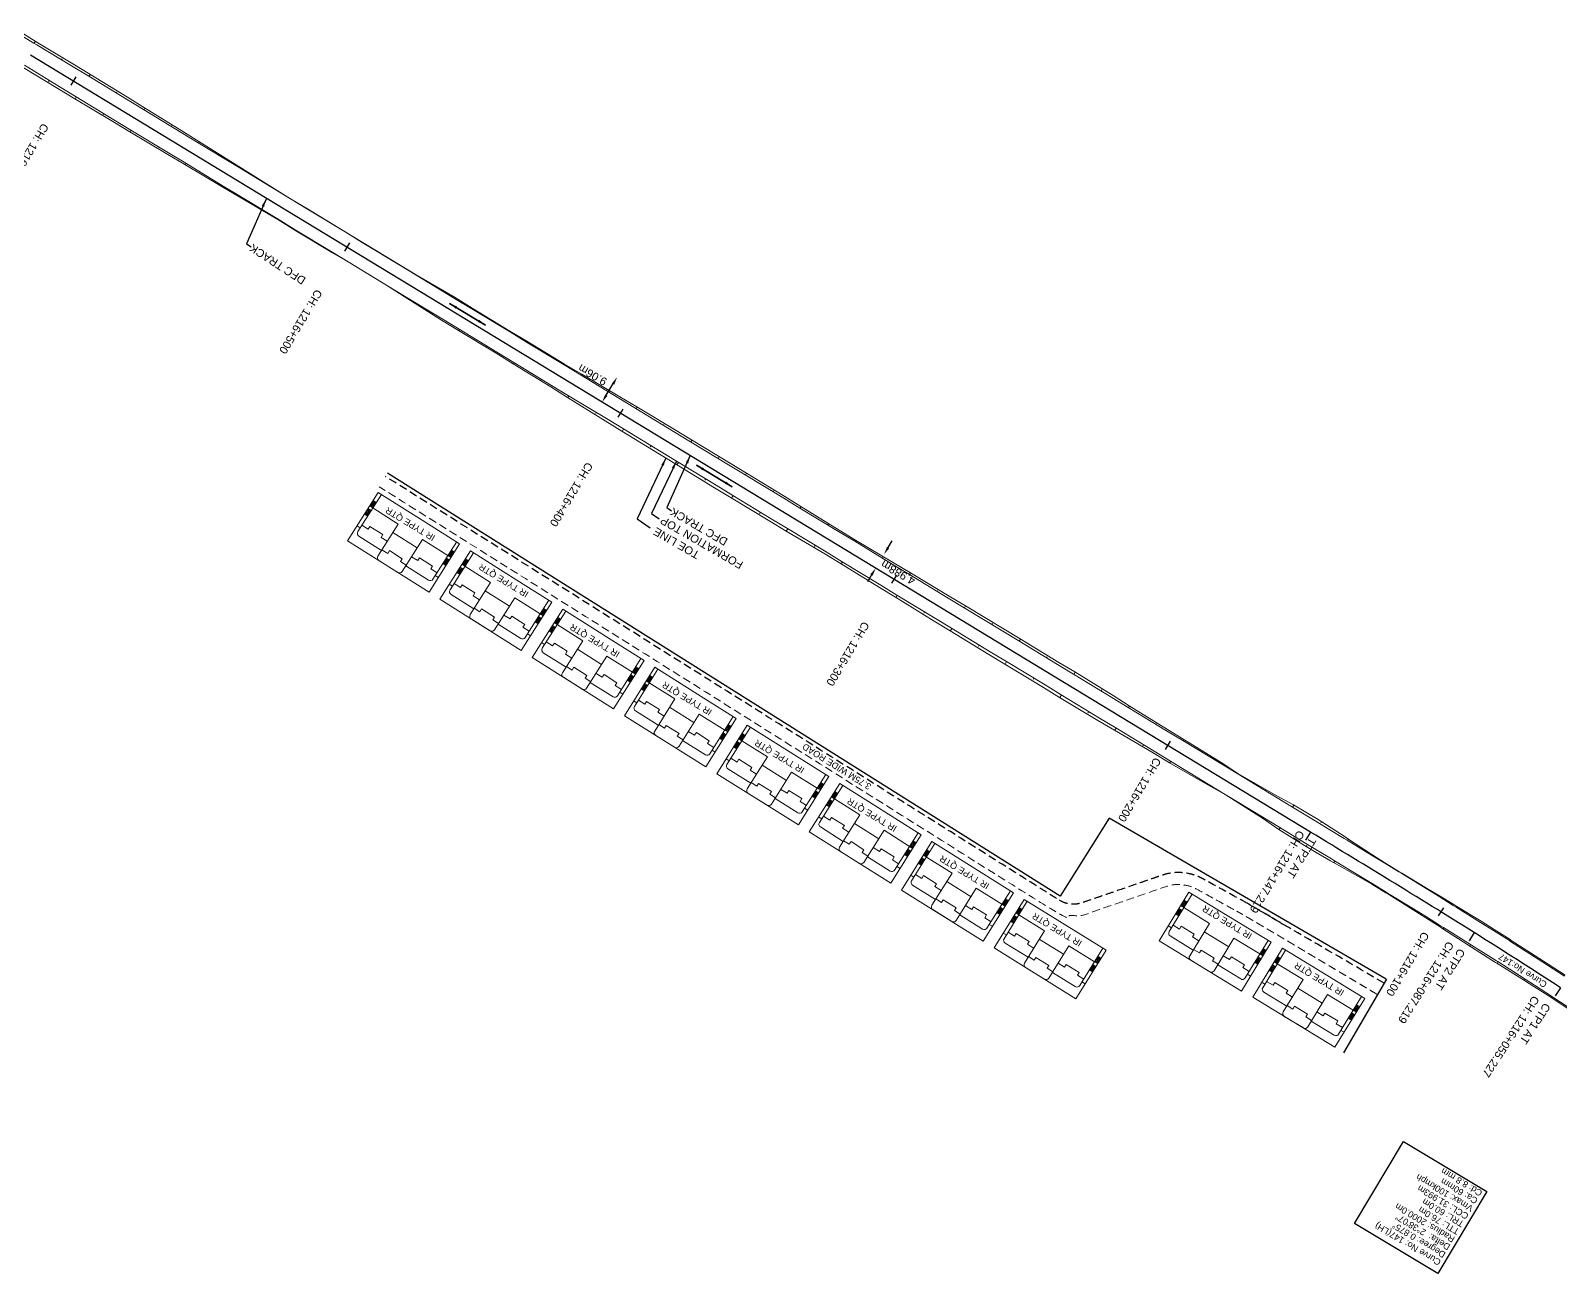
# Model space of a CAD drawing. Header units: metres. Extents: x 618805 to 628804, y 3390925 to 3396999.
# Drawn here: x 623486.1 to 623964.1, y 3393793.1 to 3394181.4 of the extents above; entities that cross this region are included whole.
import ezdxf
from ezdxf.enums import TextEntityAlignment as Align

# ---------------------------------------------------------------- set-up
doc = ezdxf.new("R2010")
doc.units = ezdxf.units.M
doc.header["$MEASUREMENT"] = 0
doc.linetypes.add('DASHED', pattern=[0.75, 0.5, -0.25])
doc.layers.get('Defpoints').update_dxf_attribs({"lineweight": 0})
for name, color, linetype, lineweight in [('A-HATCH 1', 8, 'Continuous', 5), ('C-ALIG-LABL-DG', 1, 'Continuous', 25), ('C-ALIG-LABL-DG-MARK', 1, 'Continuous', 25), ('Proposed Curve_Details', 10, 'Continuous', 0), ('PROPOSED DFCC TOE LINE', 239, 'Continuous', 0), ('PROPOSED DFCC TRACK', 1, 'Continuous', 0), ('PROPOSED FORMATION LINE - PLAN', 187, 'Continuous', 0), ('proposed structure', 1, 'Continuous', 0), ('Text', 7, 'Continuous', 0)]:
    doc.layers.add(name, color=color, linetype=linetype, lineweight=lineweight)
doc.layers.add('Dimension', color=10, linetype='Continuous')
doc.layers.add('PROPOSED ROADS', color=10, linetype='DASHED')
doc.styles.add('ARIAL', font='arial.ttf')
doc.styles.get("Standard").update_dxf_attribs({"font": 'arial.ttf'})
doc.styles.add('Style-Arial', font='arial.ttf')
doc.dimstyles.new('ISO-25', dxfattribs={"dimtxt": 2.5, "dimasz": 2.5, "dimexe": 1.25, "dimexo": 0.625, "dimtad": 1, "dimtxsty": 'Standard', "dimcen": 2.5, "dimadec": 0, "dimazin": 0, "dimtfac": 1, "dimtmove": 0, "dimatfit": 3, "dimfxl": 1, "dimarcsym": 0})
doc.dimstyles.get("Standard").update_dxf_attribs({"dimtxt": 2.5, "dimasz": 2.5, "dimexe": 0.18, "dimexo": 0.0625, "dimgap": 0.09, "dimtad": 0, "dimtih": 1, "dimtoh": 1, "dimdec": 3, "dimzin": 0, "dimdsep": 46, "dimtxsty": 'Standard', "dimcen": 0.09, "dimadec": 0, "dimazin": 0, "dimtfac": 1, "dimtdec": 3, "dimtofl": 0, "dimtmove": 0, "dimatfit": 3, "dimfxl": 1, "dimtolj": 1, "dimtzin": 0, "dimarcsym": 0})

# ---------------------------------------------------------------- blocks, each defined once
blk = doc.blocks.new('*D312')
at = {"layer": 'Defpoints', "color": 0, "transparency": 16777216}
for p in [(623752.71, 3394017.72), (623752.71, 3394017.72), (623750.13, 3394013.45)]:
    blk.add_point(p, dxfattribs=at)
at = {"layer": 'Dimension', "color": 0, "lineweight": -2, "transparency": 16777216}
for p, q in [((623754, 3394019.86), (623755.29, 3394022)), ((623748.84, 3394011.31), (623747.54, 3394009.17))]:
    blk.add_line(p, q, dxfattribs=at)
at = {"layer": 'Dimension', "color": 0, "transparency": 16777216}
for points in [[(623753.64, 3394020.07), (623754.36, 3394019.64), (623752.71, 3394017.72)], [(623748.48, 3394011.52), (623749.19, 3394011.09), (623750.13, 3394013.45)]]:
    blk.add_solid(points, dxfattribs=at)
at = {"layer": 'Dimension', "color": 0, "lineweight": 0, "transparency": 16777216, "insert": (623757.12, 3394012.06), "char_height": 2.5, "attachment_point": 5, "rotation": 150, "style": 'Style-Arial'}
blk.add_mtext('\\A1;4.988m', dxfattribs=at)
blk = doc.blocks.new('TerminatorOpen_0.5')
at = {"color": 0, "linetype": 'ByBlock', "lineweight": -2}
for q in [(-1, 0.25), (-1, 0), (-1, -0.25)]:
    blk.add_line((0, 0), q, dxfattribs=at)
blk = doc.blocks.new('*D313')
at = {"layer": 'Defpoints', "color": 0, "transparency": 16777216}
for p in [(623669.34, 3394073.1), (623669.34, 3394073.1), (623664.65, 3394065.34)]:
    blk.add_point(p, dxfattribs=at)
at = {"layer": 'Dimension', "color": 0, "lineweight": -2, "transparency": 16777216}
blk.add_line((623665.94, 3394067.48), (623668.04, 3394070.96), dxfattribs=at)
at = {"layer": 'Dimension', "color": 0, "transparency": 16777216}
for points in [[(623667.69, 3394071.17), (623668.4, 3394070.74), (623669.34, 3394073.1)], [(623665.58, 3394067.7), (623666.3, 3394067.27), (623664.65, 3394065.34)]]:
    blk.add_solid(points, dxfattribs=at)
at = {"layer": 'Dimension', "color": 0, "lineweight": 0, "transparency": 16777216, "insert": (623661.65, 3394073.82), "char_height": 2.5, "attachment_point": 5, "rotation": 150, "style": 'Style-Arial'}
blk.add_mtext('\\A1;9.06m', dxfattribs=at)
blk = doc.blocks.new('Tick Hor')
blk.add_lwpolyline([(-0.5, 0), (0.5, 0)])
blk = doc.blocks.new('A$C20F04588')
at = {"layer": 'proposed structure', "color": 1, "extrusion": (0.002465, -0.000617163, 0.999997)}
for p, q in [((0, 15.7, -0.3), (9.32, 30.94, -0.31)), ((6.13, 23.52, -0.31), (5.15, 24.12, -0.31)), ((6.26, 23.73, -0.31), (5.28, 24.33, -0.31)), ((6.39, 23.94, -0.31), (5.41, 24.54, -0.31)), ((6.52, 24.16, -0.31), (5.54, 24.76, -0.31)), ((6.65, 24.37, -0.31), (5.67, 24.97, -0.31)), ((6.78, 24.58, -0.31), (5.8, 25.18, -0.31)), ((6.91, 24.8, -0.31), (5.93, 25.4, -0.31)), ((7.04, 25.01, -0.31), (6.06, 25.61, -0.31)), ((7.17, 25.22, -0.31), (6.19, 25.82, -0.31)), ((7.69, 26.08, -0.31), (6.71, 26.68, -0.31)), ((7.82, 26.29, -0.31), (6.84, 26.89, -0.31)), ((7.95, 26.5, -0.31), (6.97, 27.1, -0.31)), ((8.08, 26.72, -0.31), (7.1, 27.32, -0.31)), ((8.21, 26.93, -0.31), (7.23, 27.53, -0.31)), ((8.35, 27.14, -0.31), (7.36, 27.74, -0.31)), ((8.48, 27.36, -0.31), (7.49, 27.96, -0.31)), ((8.61, 27.57, -0.31), (7.63, 28.17, -0.31)), ((8.74, 27.78, -0.31), (7.76, 28.38, -0.31)), ((3.84, 19.77, -0.31), (2.86, 20.37, -0.3))]:
    blk.add_line(p, q, dxfattribs=at)
at = {"layer": 'proposed structure', "color": 1, "extrusion": (-0.001673, 0.001913, 0.999997)}
for p, q in [((3.13, 18.61, -0.37), (10.3, 30.34, -0.38)), ((18.34, 25.43, -0.36), (9.32, 30.94, -0.38)), ((15.73, 21.16, -0.36), (7.69, 26.08, -0.38)), ((35, 15.24, -0.31), (18.34, 25.43, -0.36)), ((6.35, 19.41, -0.37), (4.36, 20.62, -0.37)), ((6.35, 19.41, -0.37), (6.87, 20.28, -0.37)), ((10.94, 17.79, -0.36), (6.87, 20.28, -0.37)), ((15.73, 21.16, -0.36), (9.54, 11.04, -0.35)), ((25.68, 0, -0.3), (0, 15.7, -0.3)), ((0.98, 15.1, -0.37), (0.98, 15.1, -0.37)), ((10.64, 12.84, -0.35), (3.46, 17.24, -0.37)), ((10.94, 17.79, -0.36), (10.41, 16.93, -0.36)), ((12.39, 15.71, -0.35), (10.41, 16.93, -0.36)), ((14.1, 18.51, -0.35), (21.75, 13.83, -0.33)), ((23.37, 16.49, -0.33), (17.18, 6.37, -0.32)), ((31.41, 11.58, -0.31), (23.37, 16.49, -0.33)), ((25.68, 0, -0.3), (35, 15.24, -0.31)), ((26.84, 4.11, -0.3), (34.02, 15.84, -0.31)), ((9.87, 9.67, -0.34), (15.81, 6.03, -0.33)), ((10.77, 13.05, -0.35), (12.56, 11.96, -0.34)), ((13.09, 12.82, -0.34), (12.56, 11.96, -0.34)), ((13.09, 12.82, -0.34), (17.15, 10.34, -0.33)), ((17.15, 10.34, -0.33), (16.62, 9.48, -0.33)), ((22.03, 9.82, -0.32), (20.04, 11.04, -0.33)), ((22.56, 10.69, -0.32), (22.03, 9.82, -0.32)), ((26.62, 8.21, -0.31), (22.56, 10.69, -0.32)), ((30.24, 9.66, -0.31), (31.22, 9.06, -0.31)), ((30.37, 9.87, -0.31), (31.35, 9.27, -0.31)), ((30.5, 10.08, -0.31), (31.48, 9.48, -0.31)), ((30.63, 10.3, -0.31), (31.61, 9.7, -0.31)), ((30.76, 10.51, -0.31), (31.74, 9.91, -0.31)), ((30.89, 10.72, -0.31), (31.87, 10.12, -0.31)), ((31.41, 11.58, -0.31), (32.39, 10.98, -0.31)), ((31.54, 11.79, -0.31), (32.52, 11.19, -0.31)), ((31.67, 12, -0.31), (32.65, 11.4, -0.31)), ((31.8, 12.22, -0.31), (32.78, 11.62, -0.31)), ((31.93, 12.43, -0.31), (32.91, 11.83, -0.31)), ((32.06, 12.64, -0.31), (33.04, 12.04, -0.31)), ((32.19, 12.86, -0.31), (33.17, 12.26, -0.31)), ((32.32, 13.07, -0.31), (33.3, 12.47, -0.31)), ((32.45, 13.28, -0.31), (33.43, 12.68, -0.31)), ((16.62, 9.48, -0.33), (18.41, 8.38, -0.33)), ((25.47, 3.78, -0.31), (18.29, 8.17, -0.33)), ((26.09, 7.34, -0.31), (26.62, 8.21, -0.31)), ((28.08, 6.12, -0.31), (26.09, 7.34, -0.31)), ((27.55, 5.27, -0.31), (28.54, 4.67, -0.3)), ((29.84, 9.02, -0.31), (30.83, 8.42, -0.31)), ((29.97, 9.23, -0.31), (30.96, 8.63, -0.31)), ((30.1, 9.44, -0.31), (31.09, 8.84, -0.31))]:
    blk.add_line(p, q, dxfattribs=at)
for centre, start, end in [((3.98, 18.09, -0.34), 148.5608, 238.5608), ((10.39, 10.52, -0.34), 148.5608, 238.5608), ((16.33, 6.89, -0.34), 238.5608, 328.5608), ((25.99, 4.63, -0.34), 238.5608, 328.5608)]:
    blk.add_arc(centre, 1, start, end, dxfattribs=at)

msp = doc.modelspace()

# ---------------------------------------------------------------- linework, layer by layer
at = {"color": 1, "linetype": 'Continuous'}
msp.add_line((623807.781, 3393910.9945), (623597.5828, 3394043.1662, -0.07), dxfattribs=at)
for points in [[(623823.0744, 3393935.3163), (623807.781, 3393910.9945)], [(623909.6226, 3393885.0468), (623823.0441, 3393935.334)], [(623909.6944, 3393885.0051), (623896.3473, 3393862.0257)]]:
    msp.add_lwpolyline(points, dxfattribs=at)
at = {"layer": 'A-HATCH 1', "color": 1, "lineweight": 25, "ltscale": 2}
msp.add_lwpolyline([(623925.8142, 3393793.0737), (623899.7205, 3393808.6758), (623915.0319, 3393834.2831), (623941.1255, 3393818.681)], close=True, dxfattribs=at)
at = {"layer": 'C-ALIG-LABL-DG-MARK', "color": 1, "linetype": 'Continuous', "lineweight": 25}
for p, q in [((623885.9911, 3393930.9672), (623884.4342, 3393928.4027)), ((623885.9911, 3393930.9672), (623884.4342, 3393928.4027)), ((623937.1226, 3393899.5745), (623935.5274, 3393897.0337)), ((623937.1226, 3393899.5745), (623935.5274, 3393897.0337)), ((623964.0808, 3393882.3477), (623962.4452, 3393879.8327)), ((623964.0808, 3393882.3477), (623962.4452, 3393879.8327))]:
    msp.add_line(p, q, dxfattribs=at)
at = {"layer": 'PROPOSED DFCC TOE LINE', "lineweight": 0, "flags": 128}
for points in [[(623482.1888, 3394181.4045), (623487.4848, 3394178.1056), (623488.3653, 3394177.5571), (623499.2632, 3394170.9893), (623504.6077, 3394167.7708), (623516.3505, 3394160.5899), (623521.6555, 3394157.3122), (623533.35, 3394150.0518), (623538.6232, 3394146.7217), (623550.3088, 3394139.4464), (623555.6084, 3394136.1601), (623567.2857, 3394128.8709), (623572.6318, 3394125.6614), (623584.3602, 3394118.4853), (623589.7098, 3394115.2526), (623601.4975, 3394108.1574), (623606.8381, 3394104.9267), (623618.7098, 3394097.9697), (623624.0283, 3394094.7026), (623635.7722, 3394087.5328), (623641.1295, 3394084.3321), (623652.9098, 3394077.2222), (623658.2951, 3394074.0676), (623670.1279, 3394067.0125), (623675.4783, 3394063.8321), (623687.2819, 3394056.7285), (623692.6017, 3394053.4981), (623704.4743, 3394046.3009), (623709.7069, 3394043.134), (623721.7091, 3394035.8127), (623726.7811, 3394032.7189), (623738.7439, 3394025.3104), (623743.808, 3394022.2259), (623755.9129, 3394014.9474), (623760.9616, 3394011.9416), (623773.1103, 3394004.7082), (623778.1413, 3394001.7003), (623790.2462, 3393994.3983), (623795.2528, 3393991.3468), (623807.3488, 3393984.0064), (623812.3672, 3393980.998), (623824.321, 3393973.6605), (623829.3676, 3393970.4612), (623841.2723, 3393963.0296), (623846.367, 3393959.9231), (623858.1199, 3393952.6773), (623863.3039, 3393949.2818), (623875.2719, 3393942.3891), (623880.7312, 3393939.4485), (623888.4012, 3393934.9372), (623892.4455, 3393932.2912), (623896.7751, 3393929.4573), (623897.6983, 3393928.8527), (623905.1472, 3393923.9687), (623909.2284, 3393921.3371), (623913.637, 3393918.6681), (623914.5807, 3393918.0959), (623922.191, 3393913.4664), (623926.2848, 3393911.0023), (623930.768, 3393908.2947), (623931.7128, 3393907.7225), (623939.3279, 3393903.0872), (623943.3863, 3393900.5506), (623948.3472, 3393897.3559), (623948.7161, 3393897.1175), (623957.3431, 3393891.5881), (623960.2868, 3393889.7042), (623965.5845, 3393886.296)], [(623970.1646, 3393873.3953), (623961.8204, 3393878.872), (623961.0726, 3393879.3514), (623955.785, 3393882.7275), (623952.8469, 3393884.5931), (623944.2117, 3393890.0304), (623943.8407, 3393890.262), (623938.869, 3393893.3933), (623934.8663, 3393895.9806), (623927.3919, 3393900.7767), (623926.4641, 3393901.369), (623922.0602, 3393904.1728), (623918.036, 3393906.724), (623910.4964, 3393911.429), (623909.5597, 3393912.0084), (623905.1826, 3393914.7114), (623900.9721, 3393917.1172), (623893.2163, 3393921.4784), (623892.2548, 3393922.0184), (623887.7447, 3393924.5497), (623883.625, 3393927.0698), (623876.0825, 3393931.7911), (623870.9517, 3393935.2728), (623859.286, 3393942.6636), (623853.8824, 3393945.6971), (623841.9566, 3393952.6583), (623836.854, 3393955.7517), (623824.7476, 3393962.8512), (623819.5758, 3393965.8441), (623807.5471, 3393973.0583), (623802.5619, 3393976.1215), (623790.4537, 3393983.4417), (623785.4361, 3393986.4752), (623773.3472, 3393993.8035), (623768.3563, 3393996.8774), (623756.3352, 3394004.3211), (623751.3397, 3394007.4145), (623739.3064, 3394014.8109), (623734.233, 3394017.8802), (623722.1148, 3394025.0326), (623717.0229, 3394028.0937), (623704.9901, 3394035.3646), (623699.7733, 3394038.5574), (623687.9175, 3394045.7821), (623682.5971, 3394049.0117), (623670.8457, 3394056.2012), (623665.5661, 3394059.4984), (623653.8657, 3394066.7715), (623648.5985, 3394070.1206), (623636.8688, 3394077.3138), (623631.5602, 3394080.5949), (623619.786, 3394087.7148), (623614.4488, 3394090.9509), (623602.8224, 3394098.3119), (623597.538, 3394101.6354), (623585.8, 3394108.8124), (623580.4301, 3394112.0117), (623568.6397, 3394119.0855), (623563.3257, 3394122.3479), (623551.4719, 3394129.3464), (623546.1105, 3394132.531), (623534.2758, 3394139.5607), (623528.8975, 3394142.7176), (623517.0578, 3394149.7389), (623511.717, 3394152.9577), (623499.9282, 3394160.0626), (623494.599, 3394163.3064), (623483.6853, 3394169.8482)]]:
    msp.add_lwpolyline(points, dxfattribs=at)
at = {"layer": 'PROPOSED DFCC TOE LINE', "linetype": 'Continuous', "lineweight": 0, "flags": 128}
for points in [[(623487.2036, 3394177.454), (623487.5678, 3394178.0539)], [(623487.2037, 3394177.4539), (623487.5679, 3394178.0538)], [(623495.7518, 3394172.2644), (623495.9387, 3394172.5723)], [(623495.7518, 3394172.2644), (623495.9387, 3394172.5723)], [(623504.2999, 3394167.075), (623504.6913, 3394167.7196)], [(623491.8597, 3394165.8534), (623491.6583, 3394165.5216)], [(623500.4078, 3394160.6639), (623500.0121, 3394160.0121)], [(623512.848, 3394161.8855), (623513.0353, 3394162.1941)], [(623508.9559, 3394155.4745), (623508.7664, 3394155.1623)], [(623521.396, 3394156.6961), (623521.7387, 3394157.2605)], [(623517.504, 3394150.285), (623517.1421, 3394149.6889)], [(623529.9441, 3394151.5066), (623530.0895, 3394151.7462)], [(623526.052, 3394145.0956), (623525.8979, 3394144.8417)], [(623538.4922, 3394146.3172), (623538.7063, 3394146.6699)], [(623534.6001, 3394139.9061), (623534.36, 3394139.5106)], [(623547.0403, 3394141.1277), (623547.1182, 3394141.256)], [(623543.1482, 3394134.7166), (623543.0531, 3394134.5601)], [(623555.5883, 3394135.9383), (623555.6915, 3394136.1082)], [(623551.6963, 3394129.5272), (623551.5562, 3394129.2966)], [(623564.1558, 3394130.7807), (623564.1751, 3394130.8126)], [(623560.2443, 3394124.3377), (623560.2062, 3394124.275)], [(623572.6845, 3394125.5593), (623572.7154, 3394125.6103)], [(623581.239, 3394120.3805), (623581.2454, 3394120.3911)], [(623568.7924, 3394119.1483), (623568.7237, 3394119.0351)], [(623589.7806, 3394115.1804), (623589.7938, 3394115.2021)], [(623577.3405, 3394113.9588), (623577.3197, 3394113.9246)], [(623598.3287, 3394109.991), (623598.3451, 3394110.018)], [(623585.8886, 3394108.7694), (623585.8836, 3394108.7613)], [(623594.4259, 3394103.5623), (623594.4153, 3394103.5447)], [(623606.8768, 3394104.8015), (623606.9227, 3394104.8771)], [(623602.9847, 3394098.3905), (623602.9051, 3394098.2594)], [(623615.4249, 3394099.6121), (623615.4881, 3394099.7163)], [(623611.5328, 3394093.201), (623611.4442, 3394093.0551)], [(623623.9729, 3394094.4226), (623624.1119, 3394094.6516)], [(623620.0808, 3394088.0116), (623619.8699, 3394087.6641)], [(623632.521, 3394089.2332), (623632.584, 3394089.337)], [(623628.6289, 3394082.8221), (623628.528, 3394082.6558)], [(623641.0691, 3394084.0437), (623641.2134, 3394084.2814)], [(623637.177, 3394077.6327), (623636.9524, 3394077.2626)], [(623649.6172, 3394078.8543), (623649.6961, 3394078.9842)], [(623645.7251, 3394072.4432), (623645.6011, 3394072.239)], [(623658.1652, 3394073.6648), (623658.3793, 3394074.0174)], [(623654.2731, 3394067.2538), (623653.949, 3394066.7198)], [(623666.7133, 3394068.4754), (623666.841, 3394068.6857)], [(623675.2614, 3394063.2859), (623675.5623, 3394063.7815)], [(623662.8212, 3394062.0643), (623662.6318, 3394061.7522)], [(623683.8095, 3394058.0965), (623683.9699, 3394058.3608)], [(623671.3693, 3394056.8749), (623670.9293, 3394056.1501)], [(623692.3575, 3394052.907), (623692.6855, 3394053.4473)], [(623679.9174, 3394051.6854), (623679.6885, 3394051.3083)], [(623700.9056, 3394047.7176), (623701.0713, 3394047.9905)], [(623688.4654, 3394046.496), (623688.0011, 3394045.7311)], [(623709.4537, 3394042.5281), (623709.7905, 3394043.0829)], [(623697.0135, 3394041.3065), (623696.777, 3394040.9169)], [(623705.5616, 3394036.117), (623705.074, 3394035.3139)], [(623718.0018, 3394037.3387), (623718.1647, 3394037.607)], [(623714.1097, 3394030.9276), (623713.8713, 3394030.5349)], [(623726.5498, 3394032.1492), (623726.8644, 3394032.6673)], [(623722.6577, 3394025.7381), (623722.1992, 3394024.9828)], [(623735.0979, 3394026.9597), (623735.2322, 3394027.1809)], [(623731.2058, 3394020.5487), (623731.0088, 3394020.2241)], [(623743.646, 3394021.7703), (623743.8919, 3394022.1754)], [(623739.7539, 3394015.3592), (623739.3898, 3394014.7596)], [(623752.1941, 3394016.5808), (623752.3281, 3394016.8016)], [(623748.302, 3394010.1698), (623748.1057, 3394009.8464)], [(623760.7421, 3394011.3914), (623761.0457, 3394011.8915)], [(623756.85, 3394004.9803), (623756.4185, 3394004.2695)], [(623769.2902, 3394006.2019), (623769.4643, 3394006.4887)], [(623777.8383, 3394001.0125), (623778.2251, 3394001.6497)], [(623765.3981, 3393999.7909), (623765.1595, 3393999.3978)], [(623786.3864, 3393995.823), (623786.5871, 3393996.1537)], [(623773.9462, 3393994.6014), (623773.431, 3393993.7527)], [(623794.9344, 3393990.6336), (623795.3365, 3393991.2959)], [(623782.4943, 3393989.412), (623782.2383, 3393988.9904)], [(623803.4825, 3393985.4441), (623803.684, 3393985.7761)], [(623791.0423, 3393984.2225), (623790.5375, 3393983.391)], [(623812.0306, 3393980.2547), (623812.4507, 3393980.9467)], [(623799.5904, 3393979.0331), (623799.3428, 3393978.6252)], [(623808.1385, 3393973.8436), (623807.6311, 3393973.0079)], [(623820.5787, 3393975.0652), (623820.776, 3393975.3903)], [(623816.6866, 3393968.6542), (623816.4468, 3393968.2593)], [(623829.1267, 3393969.8758), (623829.4507, 3393970.4094)], [(623825.2346, 3393963.4647), (623824.8321, 3393962.8016)], [(623837.6748, 3393964.6863), (623837.8045, 3393964.8999)], [(623833.7827, 3393958.2753), (623833.621, 3393958.0088)], [(623846.2229, 3393959.4969), (623846.4504, 3393959.8717)], [(623842.3308, 3393953.0858), (623842.0412, 3393952.6089)], [(623854.771, 3393954.3074), (623854.8669, 3393954.4655)], [(623850.8789, 3393947.8964), (623850.7789, 3393947.7317)], [(623863.319, 3393949.118), (623863.3888, 3393949.2329)], [(623859.4269, 3393942.7069), (623859.3688, 3393942.6111)], [(623871.9619, 3393944.0847), (623872.0567, 3393944.2408)], [(623880.4152, 3393938.739), (623880.8157, 3393939.3988)], [(623880.4152, 3393938.739), (623880.8157, 3393939.3988)], [(623867.8964, 3393937.3879), (623867.8177, 3393937.2584)], [(623889.1848, 3393933.9145), (623889.4064, 3393934.2795)], [(623889.1857, 3393933.914), (623889.4074, 3393934.2789)], [(623876.5231, 3393932.328), (623876.1656, 3393931.7391)], [(623897.5111, 3393928.3579), (623897.7794, 3393928.7996)], [(623897.5139, 3393928.3562), (623897.7825, 3393928.7975)], [(623884.8597, 3393926.7912), (623884.6486, 3393926.4437)], [(623893.616, 3393921.9487), (623893.3011, 3393921.4308)], [(623906.1053, 3393923.238), (623906.1547, 3393923.3191)], [(623906.1112, 3393923.2343), (623906.1607, 3393923.3153)], [(623902.0836, 3393916.637), (623902.0136, 3393916.5221)], [(623914.5949, 3393917.9394), (623914.6608, 3393918.0472)], [(623914.6035, 3393917.9341), (623914.6697, 3393918.0417)], [(623910.6797, 3393911.5424), (623910.5787, 3393911.3776)], [(623923.1694, 3393912.7733), (623923.2162, 3393912.8494)], [(623923.1799, 3393912.7668), (623923.227, 3393912.8428)], [(623919.1187, 3393906.1969), (623919.0481, 3393906.0824)], [(623931.6346, 3393907.4257), (623931.7894, 3393907.6758)], [(623931.6485, 3393907.417), (623931.8046, 3393907.6666)], [(623927.6789, 3393901.0537), (623927.4738, 3393900.7241)], [(623940.2333, 3393902.2846), (623940.3397, 3393902.4548)], [(623940.2502, 3393902.274), (623940.3574, 3393902.4437)], [(623936.0071, 3393895.5456), (623935.8719, 3393895.3306)], [(623948.5961, 3393896.7618), (623948.7908, 3393897.0697)], [(623948.6112, 3393896.7521), (623948.8074, 3393897.059)], [(623944.5798, 3393890.4278), (623944.2942, 3393889.9785)], [(623957.1318, 3393891.5147), (623957.2265, 3393891.6628)], [(623957.1477, 3393891.5045), (623957.2431, 3393891.6522)], [(623952.8649, 3393884.8564), (623952.7393, 3393884.6609)], [(623961.3738, 3393879.6346), (623961.1554, 3393879.2984)]]:
    msp.add_lwpolyline(points, dxfattribs=at)
at = {"layer": 'PROPOSED DFCC TRACK', "color": 12, "linetype": 'Continuous', "lineweight": 30}
msp.add_line((623885.991, 3393930.9671), (623486.0606, 3394173.7609), dxfattribs=at)
at = {"layer": 'PROPOSED DFCC TRACK', "color": 12, "linetype": 'Continuous', "lineweight": 30, "flags": 128}
msp.add_lwpolyline([(623937.1226, 3393899.5745), (623935.4829, 3393900.6029), (623933.8422, 3393901.6297), (623932.2006, 3393902.655), (623930.5581, 3393903.6788), (623928.9148, 3393904.7013), (623927.2706, 3393905.7225), (623925.6256, 3393906.7424), (623923.9799, 3393907.761), (623922.3334, 3393908.7785), (623920.6862, 3393909.7948), (623919.0384, 3393910.8101), (623917.3899, 3393911.8243), (623915.7409, 3393912.8375), (623914.0912, 3393913.8498), (623912.441, 3393914.8613), (623910.7904, 3393915.8719), (623909.1392, 3393916.8817), (623907.4876, 3393917.8909), (623905.8356, 3393918.8993), (623904.1832, 3393919.9071), (623902.5305, 3393920.9144), (623900.8774, 3393921.9211), (623899.2241, 3393922.9274), (623897.5705, 3393923.9333), (623895.9167, 3393924.9388), (623894.2627, 3393925.944), (623892.6086, 3393926.9489), (623890.9543, 3393927.9537), (623889.3, 3393928.9583), (623887.6455, 3393929.9627), (623885.9911, 3393930.9672)], dxfattribs=at)
msp.add_lwpolyline([(623964.0808, 3393882.3477, 0.00399911), (623937.1226, 3393899.5745)], format="xyb", dxfattribs=at)
at = {"layer": 'PROPOSED FORMATION LINE - PLAN', "lineweight": 0, "flags": 128}
for points in [[(623965.3775, 3393885.9774), (623960.0907, 3393889.4005), (623957.1531, 3393891.2924), (623948.5207, 3393896.81), (623948.1501, 3393897.0455), (623943.1659, 3393900.2015), (623939.1165, 3393902.7505), (623931.5579, 3393907.4736), (623930.6201, 3393908.0567), (623926.1696, 3393910.816), (623922.1044, 3393913.3258), (623914.5149, 3393917.9885), (623913.5738, 3393918.5649), (623909.177, 3393921.2531), (623905.0328, 3393923.7809), (623897.4282, 3393928.4084), (623896.4858, 3393928.9811), (623892.0658, 3393931.6659), (623887.9371, 3393934.1726), (623880.3314, 3393938.7899), (623875.0379, 3393942.0036), (623863.2353, 3393949.1688), (623857.9412, 3393952.3828), (623846.1391, 3393959.5477), (623841.0384, 3393962.6443), (623829.043, 3393969.9266), (623823.9363, 3393973.0268), (623811.9468, 3393980.3055), (623806.9454, 3393983.3419), (623794.8507, 3393990.6844), (623789.8387, 3393993.7271), (623777.7545, 3394001.0633), (623772.7441, 3394004.1051), (623760.6584, 3394011.4422), (623755.636, 3394014.4913), (623743.5622, 3394021.8211), (623738.4936, 3394024.8982), (623726.4661, 3394032.2), (623721.3876, 3394035.2832), (623709.3699, 3394042.5789), (623704.1417, 3394045.753), (623692.2738, 3394052.9579), (623686.9536, 3394056.1877), (623675.1776, 3394063.3368), (623669.8572, 3394066.5667), (623658.0815, 3394073.7157), (623652.7471, 3394076.9541), (623640.9853, 3394084.0946), (623635.6509, 3394087.333), (623623.8892, 3394094.4735), (623618.5537, 3394097.7126), (623606.793, 3394104.8524), (623601.4575, 3394108.0915), (623589.6969, 3394115.2313), (623584.3539, 3394118.475), (623572.6007, 3394125.6102), (623567.2706, 3394128.846), (623555.5046, 3394135.9891), (623550.1744, 3394139.225), (623538.4084, 3394146.368), (623533.0781, 3394149.604), (623521.3123, 3394156.7469), (623515.982, 3394159.9829), (623504.2161, 3394167.1258), (623498.8832, 3394170.3634), (623488.0067, 3394176.9664), (623487.12, 3394177.5047), (623481.7868, 3394180.7423)], [(623970.3921, 3393873.7417), (623962.0363, 3393879.204), (623961.2914, 3393879.6882), (623956.0244, 3393883.0985), (623953.0977, 3393884.9833), (623944.4976, 3393890.4803), (623944.1284, 3393890.7149), (623939.163, 3393893.8591), (623935.1287, 3393896.3986), (623927.5963, 3393901.1053), (623926.6615, 3393901.6865), (623922.2241, 3393904.4377), (623918.1696, 3393906.9409), (623910.597, 3393911.5932), (623909.6577, 3393912.1685), (623905.2684, 3393914.852), (623901.13, 3393917.3764), (623893.5329, 3393921.9993), (623892.591, 3393922.5717), (623888.1731, 3393925.2552), (623884.045, 3393927.7615), (623876.4393, 3393932.3788), (623871.1458, 3393935.5925), (623859.3432, 3393942.7577), (623854.0491, 3393945.9717), (623842.247, 3393953.1366), (623837.1463, 3393956.2332), (623825.1509, 3393963.5156), (623820.0442, 3393966.6158), (623808.0547, 3393973.8945), (623803.0533, 3393976.9308), (623790.9586, 3393984.2734), (623785.9466, 3393987.3161), (623773.8624, 3393994.6523), (623768.852, 3393997.694), (623756.7663, 3394005.0312), (623751.7439, 3394008.0802), (623739.6701, 3394015.4101), (623734.6015, 3394018.4872), (623722.574, 3394025.789), (623717.4955, 3394028.8721), (623705.4778, 3394036.1679), (623700.2496, 3394039.3419), (623688.3817, 3394046.5468), (623683.0615, 3394049.7767), (623671.2855, 3394056.9257), (623665.9652, 3394060.1557), (623654.1894, 3394067.3046), (623648.855, 3394070.5431), (623637.0932, 3394077.6835), (623631.7588, 3394080.922), (623619.9971, 3394088.0624), (623614.6616, 3394091.3015), (623602.901, 3394098.4413), (623597.5654, 3394101.6805), (623585.8048, 3394108.8202), (623580.4618, 3394112.0639), (623568.7087, 3394119.1991), (623563.3786, 3394122.435), (623551.6125, 3394129.578), (623546.2823, 3394132.8139), (623534.5164, 3394139.9569), (623529.1861, 3394143.1929), (623517.4202, 3394150.3359), (623512.0899, 3394153.5718), (623500.3241, 3394160.7148), (623494.9912, 3394163.9523), (623484.1146, 3394170.5554)]]:
    msp.add_lwpolyline(points, dxfattribs=at)
at = {"layer": 'PROPOSED ROADS', "color": 1, "linetype": 'DASHED', "ltscale": 5}
msp.add_arc((623864.3644, 3393905.4727), 3.75, 59.48587, 61.167888, dxfattribs=at)
msp.add_arc((623864.3644, 3393905.4727), 3.75, 59.48587, 61.167888, dxfattribs=at)
msp.add_arc((623864.3644, 3393905.4727), 3.75, 59.48587, 61.167888, dxfattribs=at)
at = {"layer": 'PROPOSED ROADS', "color": 1, "linetype": 'DASHED', "lineweight": 13, "ltscale": 5}
msp.add_rational_spline([(623906.7319, 3393880.3155), (623891.7119, 3393889.2613), (623876.692, 3393898.2071), (623870.5282, 3393901.8399), (623864.3644, 3393905.4727), (623857.4445, 3393909.282), (623850.5245, 3393913.0914), (623845.8669, 3393915.6553), (623840.8387, 3393913.9279), (623828.3182, 3393909.6265), (623815.7978, 3393905.3251), (623810.3698, 3393903.4603), (623805.5112, 3393906.5154), (623700.2471, 3393972.705), (623594.983, 3394038.8946)], [1, 1, 1, 1, 1, 1, 1, 0.914281485096, 1, 1, 1, 0.90212789745, 1, 1, 1], degree=2, knots=[0, 0, 0, 1, 1, 2, 2, 3, 3, 3.83413147, 3.83413147, 4.83413147, 4.83413147, 5.72637188, 5.72637188, 6.72637188, 6.72637188, 6.72637188], dxfattribs=at)
at = {"layer": 'PROPOSED ROADS', "color": 1, "linetype": 'DASHED', "ltscale": 5}
for points, knots in [([(623866.1728, 3393908.7578), (623864.7726, 3393909.5287), (623863.3723, 3393910.2995), (623859.1715, 3393912.612), (623856.3709, 3393914.1537), (623853.2731, 3393915.8589), (623852.9759, 3393916.0225), (623852.5156, 3393916.2759), (623852.3525, 3393916.3669), (623852.0342, 3393916.5379), (623851.8731, 3393916.621), (623851.3837, 3393916.8626), (623851.0498, 3393917.0134), (623850.0277, 3393917.4322), (623849.3193, 3393917.6664), (623847.3114, 3393918.1734), (623845.9749, 3393918.3363), (623843.3187, 3393918.321), (623842.0002, 3393918.143), (623840.4006, 3393917.7243), (623840.0565, 3393917.6214), (623839.6972, 3393917.5006), (623839.6758, 3393917.4934), (623839.6116, 3393917.4715), (623839.5315, 3393917.4439), (623839.3837, 3393917.3931), (623839.3098, 3393917.3678), (623839.0882, 3393917.2916), (623838.9404, 3393917.2408), (623838.497, 3393917.0885), (623838.2015, 3393916.987), (623837.3148, 3393916.6824), (623836.7236, 3393916.4793), (623834.9502, 3393915.87), (623833.768, 3393915.4639), (623830.2212, 3393914.2454), (623827.8566, 3393913.433), (623824.2487, 3393912.1935), (623823.0052, 3393911.7663), (623821.1049, 3393911.1135), (623820.448, 3393910.8878), (623818.4774, 3393910.2108), (623817.1636, 3393909.7595), (623815.6052, 3393909.2241), (623815.3606, 3393909.14), (623814.9697, 3393909.0057), (623814.8234, 3393908.9555), (623814.6495, 3393908.8957), (623814.622, 3393908.8863), (623814.5748, 3393908.8701), (623814.5721, 3393908.8691), (623814.5542, 3393908.863), (623814.5423, 3393908.859), (623814.5064, 3393908.8469), (623814.4824, 3393908.8389), (623814.4102, 3393908.8154), (623814.3619, 3393908.8001), (623814.2161, 3393908.7555), (623814.1181, 3393908.7275), (623813.8213, 3393908.6485), (623813.6201, 3393908.6029), (623813.0086, 3393908.4885), (623812.5905, 3393908.4423), (623811.3525, 3393908.4017), (623810.5234, 3393908.4986), (623808.9474, 3393908.9269), (623808.2018, 3393909.2575), (623807.5339, 3393909.6733), (623807.5297, 3393909.676), (623807.5219, 3393909.6809), (623807.5182, 3393909.6831), (623807.5133, 3393909.6862), (623807.512, 3393909.6871), (623807.5097, 3393909.6885), (623807.5087, 3393909.6891), (623807.5072, 3393909.6901), (623807.487, 3393909.7027), (623807.4532, 3393909.724), (623807.4363, 3393909.7346), (623807.3856, 3393909.7665), (623807.3518, 3393909.7878), (623807.2504, 3393909.8515), (623807.1828, 3393909.894), (623806.9801, 3393910.0215), (623806.8449, 3393910.1065), (623806.4393, 3393910.3616), (623806.1689, 3393910.5316), (623805.3577, 3393911.0417), (623804.8169, 3393911.3817), (623803.1946, 3393912.4018), (623802.113, 3393913.0819), (623798.8683, 3393915.1222), (623796.7052, 3393916.4823), (623790.2158, 3393920.5628), (623785.8896, 3393923.2831), (623772.9108, 3393931.4441), (623764.2583, 3393936.8848), (623738.3008, 3393953.2068), (623720.9958, 3393964.0881), (623669.0807, 3393996.732), (623634.4707, 3394018.4947), (623598.9002, 3394040.8613), (623597.9397, 3394041.4652), (623596.9792, 3394042.0692)], [2, 2, 2, 2, 2.30353045, 2.30353045, 2.91059134, 2.91059134, 2.97501559, 2.97501559, 3.01037358, 3.01037358, 3.04573157, 3.04573157, 3.11644754, 3.11644754, 3.25787948, 3.25787948, 3.50770846, 3.50770846, 3.75753743, 3.75753743, 3.8273476, 3.8273476, 3.83177386, 3.83177386, 3.84062638, 3.84062638, 3.84947891, 3.84947891, 3.86718395, 3.86718395, 3.90259403, 3.90259403, 3.97341421, 3.97341421, 4.11505455, 4.11505455, 4.39833524, 4.39833524, 4.54730441, 4.54730441, 4.62600128, 4.62600128, 4.78339502, 4.78339502, 4.81270341, 4.81270341, 4.830229, 4.830229, 4.83353106, 4.83353106, 4.83588045, 4.83588045, 4.84062069, 4.84062069, 4.85010115, 4.85010115, 4.86906208, 4.86906208, 4.90698394, 4.90698394, 4.98282766, 4.98282766, 5.1345151, 5.1345151, 5.42816405, 5.42816405, 5.72181301, 5.72181301, 5.72368486, 5.72368486, 5.72529722, 5.72529722, 5.72587433, 5.72587433, 5.72630772, 5.72630772, 5.72654854, 5.72654854, 5.72678935, 5.72678935, 5.72727098, 5.72727098, 5.72823424, 5.72823424, 5.73016076, 5.73016076, 5.73401379, 5.73401379, 5.74171987, 5.74171987, 5.75713201, 5.75713201, 5.7879563, 5.7879563, 5.84960487, 5.84960487, 5.97290202, 5.97290202, 6.21949631, 6.21949631, 6.71268489, 6.71268489, 6.72637188, 6.72637188, 6.72637188, 6.72637188]), ([(623866.1728, 3393908.7578), (623864.7726, 3393909.5287), (623863.3723, 3393910.2995), (623859.1715, 3393912.612), (623856.3709, 3393914.1537), (623853.2731, 3393915.8589), (623852.9759, 3393916.0225), (623852.5156, 3393916.2759), (623852.3525, 3393916.3669), (623852.0342, 3393916.5379), (623851.8731, 3393916.621), (623851.3837, 3393916.8626), (623851.0498, 3393917.0134), (623850.0277, 3393917.4322), (623849.3193, 3393917.6664), (623847.3114, 3393918.1734), (623845.9749, 3393918.3363), (623843.3187, 3393918.321), (623842.0002, 3393918.143), (623840.4006, 3393917.7243), (623840.0565, 3393917.6214), (623839.6972, 3393917.5006), (623839.6758, 3393917.4934), (623839.6116, 3393917.4715), (623839.5315, 3393917.4439), (623839.3837, 3393917.3931), (623839.3098, 3393917.3678), (623839.0882, 3393917.2916), (623838.9404, 3393917.2408), (623838.497, 3393917.0885), (623838.2015, 3393916.987), (623837.3148, 3393916.6824), (623836.7236, 3393916.4793), (623834.9502, 3393915.87), (623833.768, 3393915.4639), (623830.2212, 3393914.2454), (623827.8566, 3393913.433), (623824.2487, 3393912.1935), (623823.0052, 3393911.7663), (623821.1049, 3393911.1135), (623820.448, 3393910.8878), (623818.4774, 3393910.2108), (623817.1636, 3393909.7595), (623815.6052, 3393909.2241), (623815.3606, 3393909.14), (623814.9697, 3393909.0057), (623814.8234, 3393908.9555), (623814.6495, 3393908.8957), (623814.622, 3393908.8863), (623814.5748, 3393908.8701), (623814.5721, 3393908.8691), (623814.5542, 3393908.863), (623814.5423, 3393908.859), (623814.5064, 3393908.8469), (623814.4824, 3393908.8389), (623814.4102, 3393908.8154), (623814.3619, 3393908.8001), (623814.2161, 3393908.7555), (623814.1181, 3393908.7275), (623813.8213, 3393908.6485), (623813.6201, 3393908.6029), (623813.0086, 3393908.4885), (623812.5905, 3393908.4423), (623811.3525, 3393908.4017), (623810.5234, 3393908.4986), (623808.9474, 3393908.9269), (623808.2018, 3393909.2575), (623807.5339, 3393909.6733), (623807.5297, 3393909.676), (623807.5219, 3393909.6809), (623807.5182, 3393909.6831), (623807.5133, 3393909.6862), (623807.512, 3393909.6871), (623807.5097, 3393909.6885), (623807.5087, 3393909.6891), (623807.5072, 3393909.6901), (623807.487, 3393909.7027), (623807.4532, 3393909.724), (623807.4363, 3393909.7346), (623807.3856, 3393909.7665), (623807.3518, 3393909.7878), (623807.2504, 3393909.8515), (623807.1828, 3393909.894), (623806.9801, 3393910.0215), (623806.8449, 3393910.1065), (623806.4393, 3393910.3616), (623806.1689, 3393910.5316), (623805.3577, 3393911.0417), (623804.8169, 3393911.3817), (623803.1946, 3393912.4018), (623802.113, 3393913.0819), (623798.8683, 3393915.1222), (623796.7052, 3393916.4823), (623790.2158, 3393920.5628), (623785.8896, 3393923.2831), (623772.9108, 3393931.4441), (623764.2583, 3393936.8848), (623738.3008, 3393953.2068), (623720.9958, 3393964.0881), (623669.0807, 3393996.732), (623634.4707, 3394018.4947), (623598.9002, 3394040.8613), (623597.9397, 3394041.4652), (623596.9792, 3394042.0692)], [2, 2, 2, 2, 2.30353045, 2.30353045, 2.91059134, 2.91059134, 2.97501559, 2.97501559, 3.01037358, 3.01037358, 3.04573157, 3.04573157, 3.11644754, 3.11644754, 3.25787948, 3.25787948, 3.50770846, 3.50770846, 3.75753743, 3.75753743, 3.8273476, 3.8273476, 3.83177386, 3.83177386, 3.84062638, 3.84062638, 3.84947891, 3.84947891, 3.86718395, 3.86718395, 3.90259403, 3.90259403, 3.97341421, 3.97341421, 4.11505455, 4.11505455, 4.39833524, 4.39833524, 4.54730441, 4.54730441, 4.62600128, 4.62600128, 4.78339502, 4.78339502, 4.81270341, 4.81270341, 4.830229, 4.830229, 4.83353106, 4.83353106, 4.83588045, 4.83588045, 4.84062069, 4.84062069, 4.85010115, 4.85010115, 4.86906208, 4.86906208, 4.90698394, 4.90698394, 4.98282766, 4.98282766, 5.1345151, 5.1345151, 5.42816405, 5.42816405, 5.72181301, 5.72181301, 5.72368486, 5.72368486, 5.72529722, 5.72529722, 5.72587433, 5.72587433, 5.72630772, 5.72630772, 5.72654854, 5.72654854, 5.72678935, 5.72678935, 5.72727098, 5.72727098, 5.72823424, 5.72823424, 5.73016076, 5.73016076, 5.73401379, 5.73401379, 5.74171987, 5.74171987, 5.75713201, 5.75713201, 5.7879563, 5.7879563, 5.84960487, 5.84960487, 5.97290202, 5.97290202, 6.21949631, 6.21949631, 6.71268489, 6.71268489, 6.72637188, 6.72637188, 6.72637188, 6.72637188]), ([(623866.1728, 3393908.7578), (623864.7726, 3393909.5287), (623863.3723, 3393910.2995), (623859.1715, 3393912.612), (623856.3709, 3393914.1537), (623853.2731, 3393915.8589), (623852.9759, 3393916.0225), (623852.5156, 3393916.2759), (623852.3525, 3393916.3669), (623852.0342, 3393916.5379), (623851.8731, 3393916.621), (623851.3837, 3393916.8626), (623851.0498, 3393917.0134), (623850.0277, 3393917.4322), (623849.3193, 3393917.6664), (623847.3114, 3393918.1734), (623845.9749, 3393918.3363), (623843.3187, 3393918.321), (623842.0002, 3393918.143), (623840.4006, 3393917.7243), (623840.0565, 3393917.6214), (623839.6972, 3393917.5006), (623839.6758, 3393917.4934), (623839.6116, 3393917.4715), (623839.5315, 3393917.4439), (623839.3837, 3393917.3931), (623839.3098, 3393917.3678), (623839.0882, 3393917.2916), (623838.9404, 3393917.2408), (623838.497, 3393917.0885), (623838.2015, 3393916.987), (623837.3148, 3393916.6824), (623836.7236, 3393916.4793), (623834.9502, 3393915.87), (623833.768, 3393915.4639), (623830.2212, 3393914.2454), (623827.8566, 3393913.433), (623824.2487, 3393912.1935), (623823.0052, 3393911.7663), (623821.1049, 3393911.1135), (623820.448, 3393910.8878), (623818.4774, 3393910.2108), (623817.1636, 3393909.7595), (623815.6052, 3393909.2241), (623815.3606, 3393909.14), (623814.9697, 3393909.0057), (623814.8234, 3393908.9555), (623814.6495, 3393908.8957), (623814.622, 3393908.8863), (623814.5748, 3393908.8701), (623814.5721, 3393908.8691), (623814.5542, 3393908.863), (623814.5423, 3393908.859), (623814.5064, 3393908.8469), (623814.4824, 3393908.8389), (623814.4102, 3393908.8154), (623814.3619, 3393908.8001), (623814.2161, 3393908.7555), (623814.1181, 3393908.7275), (623813.8213, 3393908.6485), (623813.6201, 3393908.6029), (623813.0086, 3393908.4885), (623812.5905, 3393908.4423), (623811.3525, 3393908.4017), (623810.5234, 3393908.4986), (623808.9474, 3393908.9269), (623808.2018, 3393909.2575), (623807.5339, 3393909.6733), (623807.5297, 3393909.676), (623807.5219, 3393909.6809), (623807.5182, 3393909.6831), (623807.5133, 3393909.6862), (623807.512, 3393909.6871), (623807.5097, 3393909.6885), (623807.5087, 3393909.6891), (623807.5072, 3393909.6901), (623807.487, 3393909.7027), (623807.4532, 3393909.724), (623807.4363, 3393909.7346), (623807.3856, 3393909.7665), (623807.3518, 3393909.7878), (623807.2504, 3393909.8515), (623807.1828, 3393909.894), (623806.9801, 3393910.0215), (623806.8449, 3393910.1065), (623806.4393, 3393910.3616), (623806.1689, 3393910.5316), (623805.3577, 3393911.0417), (623804.8169, 3393911.3817), (623803.1946, 3393912.4018), (623802.113, 3393913.0819), (623798.8683, 3393915.1222), (623796.7052, 3393916.4823), (623790.2158, 3393920.5628), (623785.8896, 3393923.2831), (623772.9108, 3393931.4441), (623764.2583, 3393936.8848), (623738.3008, 3393953.2068), (623720.9958, 3393964.0881), (623669.0807, 3393996.732), (623634.4707, 3394018.4947), (623598.9002, 3394040.8613), (623597.9397, 3394041.4652), (623596.9792, 3394042.0692)], [2, 2, 2, 2, 2.30353045, 2.30353045, 2.91059134, 2.91059134, 2.97501559, 2.97501559, 3.01037358, 3.01037358, 3.04573157, 3.04573157, 3.11644754, 3.11644754, 3.25787948, 3.25787948, 3.50770846, 3.50770846, 3.75753743, 3.75753743, 3.8273476, 3.8273476, 3.83177386, 3.83177386, 3.84062638, 3.84062638, 3.84947891, 3.84947891, 3.86718395, 3.86718395, 3.90259403, 3.90259403, 3.97341421, 3.97341421, 4.11505455, 4.11505455, 4.39833524, 4.39833524, 4.54730441, 4.54730441, 4.62600128, 4.62600128, 4.78339502, 4.78339502, 4.81270341, 4.81270341, 4.830229, 4.830229, 4.83353106, 4.83353106, 4.83588045, 4.83588045, 4.84062069, 4.84062069, 4.85010115, 4.85010115, 4.86906208, 4.86906208, 4.90698394, 4.90698394, 4.98282766, 4.98282766, 5.1345151, 5.1345151, 5.42816405, 5.42816405, 5.72181301, 5.72181301, 5.72368486, 5.72368486, 5.72529722, 5.72529722, 5.72587433, 5.72587433, 5.72630772, 5.72630772, 5.72654854, 5.72654854, 5.72678935, 5.72678935, 5.72727098, 5.72727098, 5.72823424, 5.72823424, 5.73016076, 5.73016076, 5.73401379, 5.73401379, 5.74171987, 5.74171987, 5.75713201, 5.75713201, 5.7879563, 5.7879563, 5.84960487, 5.84960487, 5.97290202, 5.97290202, 6.21949631, 6.21949631, 6.71268489, 6.71268489, 6.72637188, 6.72637188, 6.72637188, 6.72637188]), ([(623908.9864, 3393883.7862), (623889.7738, 3393894.9802), (623870.3671, 3393906.2873), (623866.3091, 3393908.6794), (623866.2685, 3393908.7033)], [1, 1, 1, 1, 1.99, 2, 2, 2, 2]), ([(623878.5961, 3393901.4377), (623874.528, 3393903.8354), (623870.4599, 3393906.233), (623866.3507, 3393908.6549), (623866.3096, 3393908.6791), (623866.2685, 3393908.7033)], [1, 1, 1, 1, 1.99, 1.99, 2, 2, 2, 2]), ([(623878.5961, 3393901.4377), (623874.528, 3393903.8354), (623870.4599, 3393906.233), (623866.3507, 3393908.6549), (623866.3096, 3393908.6791), (623866.2685, 3393908.7033)], [1, 1, 1, 1, 1.99, 1.99, 2, 2, 2, 2])]:
    msp.add_open_spline(points, degree=3, knots=knots, dxfattribs=at)

# ---------------------------------------------------------------- block references
at = {"color": 2, "linetype": 'Continuous', "extrusion": (-1.56636e-05, -2.47449e-05, 1), "xscale": -1, "rotation": 296.2219979574244}
msp.add_blockref('A$C20F04588', (623596.4775, 3393998.9625, -93.5105), dxfattribs=at)
at = {"color": 1, "linetype": 'Continuous', "extrusion": (-0.001097, 0.000629003, 0.999999), "xscale": -0.9999999999999996, "rotation": 296.2544799880141}
msp.add_blockref('A$C20F04588', (623624.9288, 3393980.4923, 1450.9047), dxfattribs=at)
at = {"color": 1, "linetype": 'Continuous', "extrusion": (-0.002074, 0.001258, 0.999997), "xscale": -1, "rotation": 296.2424463278404}
msp.add_blockref('A$C20F04588', (623652.7789, 3393961.4494, 2974.7028), dxfattribs=at)
at = {"color": 1, "linetype": 'Continuous', "extrusion": (-1.56341e-05, -2.49674e-05, 1), "xscale": -1, "rotation": 296.5019723424459}
msp.add_blockref('A$C20F04588', (623683.0454, 3393944.3311, -94.1362), dxfattribs=at)
at = {"color": 1, "linetype": 'Continuous', "extrusion": (0.001535, -0.00097038, 0.999998), "rotation": 359.3367360574941}
msp.add_blockref('A$C20F04588', (623699.5741, 3393932.8507, -2335.8293), dxfattribs=at)
at = {"color": 1, "linetype": 'Continuous', "extrusion": (-7.39543e-06, -1.17052e-05, 1), "rotation": 359.1590962678758}
msp.add_blockref('A$C20F04588', (623729.1389, 3393915.3868, -44.0412), dxfattribs=at)
at = {"color": 1, "linetype": 'Continuous', "extrusion": (-8.58871e-06, -1.35834e-05, 1), "rotation": 359.3598329211507}
msp.add_blockref('A$C20F04588', (623758.0201, 3393897.1691, -51.1598), dxfattribs=at)
at = {"color": 1, "linetype": 'Continuous', "extrusion": (3.57587e-06, 5.76926e-06, 1), "rotation": 359.6529127054356}
msp.add_blockref('A$C20F04588', (623787.003, 3393879.0733, 22.109), dxfattribs=at)
at = {"color": 1, "linetype": 'Continuous', "extrusion": (3.58938e-06, 5.76148e-06, 1)}
for p, rotation in [((623838.7148, 3393881.2658, 22.0908), 0.0600294709131958), ((623867.9536, 3393863.7096, -243.3962), 0.06002947091319583)]:
    msp.add_blockref('A$C20F04588', p, dxfattribs=dict(at, rotation=rotation))
at = {"layer": 'C-ALIG-LABL-DG', "color": 1, "linetype": 'Continuous', "lineweight": 25, "xscale": 3, "yscale": 3, "zscale": 3}
for p, rotation in [((623499.3988, 3394165.6634), 238.7384860282074), ((623584.8795, 3394113.7689), 238.7384860282074), ((623670.3603, 3394061.8744), 238.7384860282074), ((623755.841, 3394009.9799), 238.7384860282074), ((623841.3218, 3393958.0854), 238.7384860282074), ((623926.7237, 3393906.0618), 238.1940894202544)]:
    msp.add_blockref('Tick Hor', p, dxfattribs=dict(at, rotation=rotation))

# ---------------------------------------------------------------- texts
at = {"layer": 'C-ALIG-LABL-DG', "color": 1, "lineweight": 25, "style": 'ARIAL'}
for s, p in [('CH: 1216+600', (623489.7239, 3394152.6762)), ('CH: 1216+500', (623575.2047, 3394100.7816)), ('CH: 1216+400', (623659.7703, 3394046.7968)), ('CH: 1216+300', (623746.1669, 3393996.9922)), ('CH: 1216+200', (623837.3239, 3393954.5333)), ('CH: 1216+100', (623921.0896, 3393900.0687))]:
    msp.add_text(s, height=2.5, rotation=239.123596, dxfattribs=at).set_placement(p)
at = {"layer": 'C-ALIG-LABL-DG', "color": 1, "insert": (623887.8609, 3393928.2771), "char_height": 2.5, "width": 34.730164, "attachment_point": 1, "rotation": 238.738266, "line_spacing_factor": 1.010232, "style": 'ARIAL'}
msp.add_mtext('TTP2 AT\\PCH: 1216+147.219 ', dxfattribs=at)
at = {"layer": 'C-ALIG-LABL-DG', "color": 1, "char_height": 2.5, "attachment_point": 1, "style": 'ARIAL'}
for s, insert, width, rotation in [('CTP2 AT \\PCH: 1216+087.219', (623934.4836, 3393893.5177), 47.313101, 237.878827), ('CTP1 AT \\PCH: 1216+055.227', (623961.1522, 3393876.4461), 47.34802, 236.962305)]:
    msp.add_mtext(s, dxfattribs=dict(at, insert=insert, width=width, rotation=rotation))
at = {"layer": 'Proposed Curve_Details', "color": 1, "style": 'ARIAL'}
msp.add_text('Curve No:147', height=2, rotation=147.420567, dxfattribs=at).set_placement((623960.1111, 3393883.8755))
at = {"layer": 'Proposed Curve_Details', "color": 1, "lineweight": 0, "insert": (623939.9437, 3393818.765), "char_height": 2, "attachment_point": 7, "rotation": 149.123596, "line_spacing_factor": 0.84, "style": 'Style-Arial'}
msp.add_mtext('Curve No: 147(LH)\\PDegree: 0.875%%D\\PDelta:  2%%D38\'07"\\PRadius: 2000.0m\\PTTL: 76.0m\\PTRL: 60.0m\\PCCL: 31.993m\\PVmax: 100kmph\\PCa: 60mm\\PCd: 8.8 mm', dxfattribs=at)
at = {"layer": 'PROPOSED DFCC TOE LINE', "lineweight": 0}
msp.add_text('TOE LINE', height=2.5, rotation=150, dxfattribs=at).set_placement((623681.5988, 3394026.3004), align=Align.RIGHT)
at = {"layer": 'PROPOSED DFCC TRACK', "color": 10, "linetype": 'Continuous', "lineweight": -3, "ltscale": 5}
for rotation, p in [(146.968472, (623555.5316, 3394114.8835)), (150, (623686.8447, 3394032.4593))]:
    msp.add_text('DFC TRACK', height=2.5, rotation=rotation, dxfattribs=at).set_placement(p, align=Align.RIGHT)
at = {"layer": 'PROPOSED FORMATION LINE - PLAN', "lineweight": 0}
msp.add_text('FORMATION TOP', height=2.5, rotation=150, dxfattribs=at).set_placement((623683.7731, 3394029.7524), align=Align.RIGHT)
at = {"layer": 'Text', "color": 1, "linetype": 'Continuous', "extrusion": (-0.00102, 0.000656136, 0.999999), "char_height": 2, "attachment_point": 1, "text_direction": (-0.855507, 0.51779, -0.001213), "style": 'ARIAL'}
for insert in [(623611.6819, 3394021.8135, -265.7531), (623640.8483, 3394004.1537, -265.6421), (623669.3184, 3393985.3665, -265.5688), (623698.1433, 3393967.2996, -265.5691), (623727.0465, 3393949.174, -265.6241), (623755.9226, 3393930.9323, -265.624), (623784.8429, 3393912.9831, -265.6241), (623813.7508, 3393895.069, -265.6245), (623866.9202, 3393897.3653, -265.5633), (623895.6934, 3393879.6103, -265.5633)]:
    msp.add_mtext_dynamic_manual_height_columns('\\pxql;IR TYPE QTR', width=37.91525, gutter_width=3, heights=[0], dxfattribs=dict(at, insert=insert))
at = {"layer": 'Text', "color": 1, "linetype": 'Continuous', "extrusion": (4.56366e-05, 7.60928e-05, 1), "insert": (623747.8726, 3393944.0271, -1778.1037), "char_height": 2, "attachment_point": 1, "text_direction": (-0.847839, 0.530254, -2e-06), "style": 'ARIAL'}
msp.add_mtext_dynamic_manual_height_columns('{\\fArial|b0|i0|c0|p39;3.75M WIDE ROAD}', width=121.615321, gutter_width=3, heights=[0], dxfattribs=at)

# ---------------------------------------------------------------- dimensions: what is measured, and where the dimension line sits
at = {"layer": 'Dimension', "color": 10, "lineweight": 0}
for base, p1, p2, angle, picture, middle in [((623669.3368, 3394073.095), (623664.6475, 3394065.3425), (623669.3368, 3394073.095), 58.831247, '*D313', (623661.6476, 3394073.8154)), ((623752.7066, 3394017.7177), (623750.1283, 3394013.448), (623752.7066, 3394017.7177), 58.873634, '*D312', (623757.1217, 3394012.0567))]:
    dim = msp.add_linear_dim(base=base, p1=p1, p2=p2, angle=angle, dimstyle='Standard', override={"dimexe": 0.125, "dimexo": 0.125, "dimgap": 0.125, "dimtad": 1, "dimtih": 0, "dimtoh": 0, "dimzin": 11, "dimpost": 'm', "dimtxsty": 'Style-Arial', "dimsah": 1, "dimadec": 4, "dimazin": 3, "dimtmove": 2, "dimldrblk": 'TerminatorOpen_0.5', "dimfrac": 2, "dimtzin": 11}, dxfattribs=at)
    dim.commit()
    dim.dimension.update_dxf_attribs({"geometry": picture, "text_midpoint": middle, "dimtype": 129, "text_rotation": 150})

# ---------------------------------------------------------------- leaders
at = {"layer": 'PROPOSED DFCC TOE LINE', "lineweight": 0}
msp.add_leader([(623684.5881, 3394047.8254), (623675.5747, 3394028.8285), (623679.6626, 3394026.0632)], dimstyle='ISO-25', override={"dimtxt": 3, "dimasz": 2.5, "dimgap": 0.625, "dimtad": 0, "dimdec": 3, "dimzin": 2, "dimtdec": 3}, dxfattribs=at)
at = {"layer": 'PROPOSED DFCC TRACK', "color": 10, "linetype": 'Continuous', "lineweight": -3, "ltscale": 5}
for points in [[(623559.6461, 3394128.7751), (623553.547, 3394114.7874), (623554.9757, 3394113.8182)], [(623692.1894, 3394048.6221), (623684.8602, 3394032.3633), (623686.2889, 3394031.3941)]]:
    msp.add_leader(points, dimstyle='ISO-25', override={"dimtxt": 3, "dimasz": 2.5, "dimgap": 0.625, "dimtad": 0, "dimdec": 3, "dimzin": 2, "dimtdec": 3}, dxfattribs=at)
at = {"layer": 'PROPOSED DFCC TRACK', "linetype": 'Continuous', "lineweight": 0}
for points in [[(623616.9928, 3394096.127), (623628.1811, 3394089.4054)], [(623628.1811, 3394089.4054), (623616.9928, 3394096.127)], [(623694.1138, 3394045.606), (623705.3021, 3394038.8845)], [(623705.3021, 3394038.8845), (623694.1138, 3394045.606)]]:
    msp.add_leader(points, dimstyle='ISO-25', override={"dimtxt": 3, "dimasz": 2.5, "dimtad": 0, "dimdec": 3, "dimzin": 2, "dimtdec": 3}, dxfattribs=at)
at = {"layer": 'PROPOSED FORMATION LINE - PLAN', "lineweight": 0}
msp.add_leader([(623687.8522, 3394046.8683), (623680.0842, 3394030.4725), (623682.4211, 3394028.8783)], dimstyle='ISO-25', override={"dimtxt": 3, "dimasz": 2.5, "dimgap": 0.625, "dimtad": 0, "dimdec": 3, "dimzin": 2, "dimtdec": 3}, dxfattribs=at)

doc.saveas('drawing.dxf')
